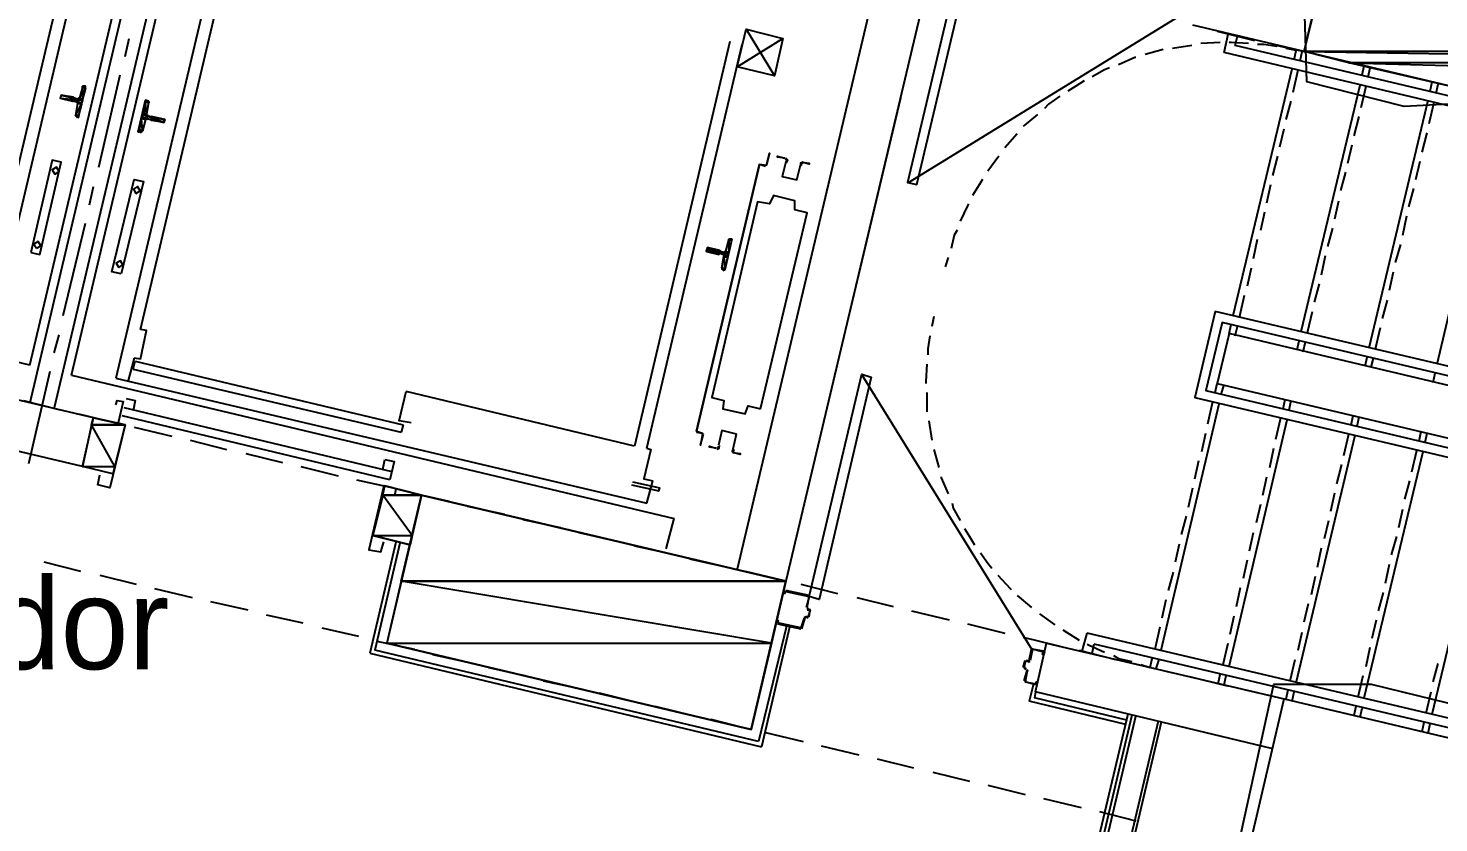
# Model space of a CAD drawing. Header units: feet. Extents: x -84 to 198, y -22 to 181.
# Drawn here: x 80.51 to 99.05, y 104.95 to 115.39 of the extents above; entities that cross this region are included whole.
import ezdxf
from ezdxf.enums import TextEntityAlignment as Align

# ---------------------------------------------------------------- set-up
doc = ezdxf.new("R2010")
doc.units = ezdxf.units.FT
for name, color, linetype in [('A-AREA-COMUN', 252, 'CONTINUOUS'), ('A-LINEA', 7, 'CONTINUOUS'), ('A-LINEA-FINA', 9, 'CONTINUOUS'), ('A-MURO-CONCRETO', 8, 'CONTINUOUS'), ('A-NOMBRE-ESPACIO', 2, 'CONTINUOUS')]:
    doc.layers.add(name, color=color, linetype=linetype)

msp = doc.modelspace()

# ---------------------------------------------------------------- linework, layer by layer
at = {"layer": 'A-AREA-COMUN'}
for points in [[(99.68, 114.4178), (98.592, 114.3644), (97.312, 114.6844), (97.28, 115.8578), (97.568, 116.9244), (97.12, 117.1378), (97.12, 118.0978), (97.92, 121.6889), (93.808, 122.6844), (94.288, 124.6578)], [(49.568, 105.3689), (66.912, 101.2978), (67.04, 100.6578), (67.968, 104.6044), (68.16, 104.7644), (69.44, 104.4089), (69.68, 104.5689), (69.84, 105.2444), (70.912, 105.2444), (76.16, 104.0533), (77.632, 101.6889), (78.32, 101.7778), (78.8, 102.0444), (79.28, 101.2444), (81.44, 102.4889), (82.56, 102.4889), (93.6, 99.8578), (94.848, 104.7644), (96.448, 104.8178), (96.88, 106.7733), (98.16, 106.7733), (104.192, 105.2978)]]:
    msp.add_lwpolyline(points, dxfattribs=at)
at = {"layer": 'A-LINEA'}
for p, q in [((82.4533, 118.5911), (80.5333, 110.4711)), ((82.7733, 118.5111), (80.8533, 110.4044)), ((81.68, 118.3778), (79.9867, 111.1911)), ((83.36, 117.9778), (81.6667, 110.7911)), ((79.9867, 111.9111), (81.32, 117.5511)), ((81.9867, 111.4311), (83.32, 117.0711)), ((80.5333, 110.9644), (81.8667, 116.5911)), ((81.08, 110.8311), (82.4133, 116.4711)), ((91.7467, 116.3911), (89.8267, 108.2844)), ((92.3867, 116.2311), (90.4667, 108.1244)), ((92.0775, 113.3648), (95.6926, 115.5856)), ((89.9467, 115.3778), (90.32, 114.7644)), ((97.28, 115.0844), (95.8133, 115.4311)), ((96.1333, 115.3511), (96.6267, 115.2311)), ((96.2267, 115.0711), (96.28, 115.3111)), ((96.4, 115.2844), (96.28, 115.3111)), ((96.3733, 115.1644), (96.4, 115.2844)), ((81.7867, 115.0178), (81.84, 115.2578)), ((89.7333, 115.2178), (88.48, 109.8978)), ((88.64, 109.8711), (89.8933, 115.1778)), ((95.4267, 115.1111), (95.1867, 115.0444)), ((95.8, 115.1644), (95.5467, 115.1244)), ((96.1733, 115.2044), (95.92, 115.1911)), ((99.4667, 114.4311), (96.3733, 115.1644)), ((96.8667, 115.1778), (97.28, 115.0844)), ((97.1733, 115.0978), (97.04, 115.1244)), ((97.1467, 114.9778), (97.1733, 115.0978)), ((99.5333, 114.2844), (96.2267, 115.0711)), ((97.2267, 114.9644), (97.2533, 115.0844)), ((81.44, 113.5644), (81.72, 114.7778)), ((96.3467, 111.6178), (97.12, 114.8578)), ((97.1333, 114.5511), (97.2, 114.8444)), ((98.04, 114.7778), (98.0667, 114.8978)), ((98.12, 114.7511), (98.1467, 114.8711)), ((81.2267, 114.6178), (81.1867, 114.4711)), ((81.2513, 114.6306), (81.2276, 114.617)), ((97.24, 111.4044), (98.0133, 114.6444)), ((98.0267, 114.3511), (98.0933, 114.6311)), ((98.9333, 114.5644), (98.96, 114.6844)), ((99.0133, 114.5378), (99.04, 114.6578)), ((81.1067, 114.4711), (81.1067, 114.4844)), ((81.16, 114.4044), (81.1333, 114.2444)), ((82.0933, 114.4178), (82.0667, 114.2578)), ((82.1064, 114.4079), (82.0913, 114.4306)), ((91.9733, 114.4711), (91.2933, 111.6178)), ((97.04, 114.1911), (97.1067, 114.4311)), ((98.1333, 111.1911), (98.9067, 114.4444)), ((98.92, 114.1378), (98.9867, 114.4178)), ((81.1469, 114.241), (81.1621, 114.2183)), ((82.0533, 114.1911), (82.0133, 114.0444)), ((97.9333, 113.9778), (98, 114.2311)), ((81.9887, 114.0183), (82.0124, 114.0318)), ((93.5067, 114.0044), (93.3467, 113.8178)), ((96.96, 113.8311), (97.0133, 114.0711)), ((98.8267, 113.7644), (98.8933, 114.0178)), ((97.8533, 113.6178), (97.9067, 113.8578)), ((99.0267, 110.9778), (99.7067, 113.8711)), ((93.2667, 113.7111), (93.12, 113.5111)), ((96.8667, 113.4578), (96.9333, 113.7111)), ((98.7467, 113.4044), (98.8, 113.6444)), ((89.2933, 110.0978), (90.12, 113.6044)), ((90.12, 113.6044), (90.2, 113.5778)), ((90.12, 113.5911), (90.12, 113.5911)), ((90.12, 113.5911), (90.12, 113.5911)), ((97.76, 113.2578), (97.8267, 113.4978)), ((81.32, 113.0711), (81.3733, 113.3111)), ((93.0533, 113.4044), (92.92, 113.1911)), ((96.7867, 113.0978), (96.84, 113.3378)), ((98.6533, 113.0444), (98.72, 113.2844)), ((97.68, 112.8844), (97.7333, 113.1244)), ((96.7067, 112.7378), (96.76, 112.9778)), ((98.5733, 112.6711), (98.6267, 112.9244)), ((80.5333, 110.9644), (72.6133, 112.8311)), ((80.9733, 111.6178), (81.2667, 112.8311)), ((97.5867, 112.5244), (97.6533, 112.7644)), ((89.68, 112.4578), (89.72, 112.6044)), ((89.7446, 112.6172), (89.7209, 112.6037)), ((96.6133, 112.3644), (96.6667, 112.6178)), ((98.48, 112.3111), (98.5467, 112.5511)), ((89.5867, 112.4178), (89.5867, 112.4178)), ((89.6, 112.4578), (89.6533, 112.4444)), ((89.64, 112.4178), (89.6, 112.4311)), ((89.6, 112.4178), (89.6, 112.4178)), ((89.6133, 112.4711), (89.6133, 112.4711)), ((89.6267, 112.2444), (89.6533, 112.3911)), ((92.6, 112.3778), (92.56, 112.2578)), ((97.5067, 112.1511), (97.56, 112.4044)), ((89.6403, 112.2277), (89.6554, 112.205)), ((96.5333, 112.0044), (96.5867, 112.2444)), ((98.4, 111.9511), (98.4533, 112.1911)), ((97.4133, 111.7911), (97.48, 112.0311)), ((96.4267, 111.5911), (96.4933, 111.8844)), ((98.3067, 111.5778), (98.3733, 111.8178)), ((92.4133, 111.6044), (92.3867, 111.4711)), ((97.32, 111.3911), (97.3867, 111.6711)), ((96.2933, 111.3778), (96.32, 111.4978)), ((96.3733, 111.3511), (96.4, 111.4711)), ((98.2133, 111.1778), (98.28, 111.4578)), ((80.8533, 111.1244), (80.92, 111.3644)), ((97.1867, 111.1644), (97.2133, 111.2844)), ((97.2667, 111.1378), (97.2933, 111.2711)), ((81.9067, 111.0578), (81.8267, 110.7644)), ((81.8933, 110.9111), (81.92, 111.0178)), ((81.9867, 111.0444), (81.9067, 111.0578)), ((81.92, 111.0178), (85.44, 110.1778)), ((98.08, 110.9511), (98.1067, 111.0711)), ((98.16, 110.9378), (98.1867, 111.0578)), ((80.52, 109.6711), (80.8, 110.8844)), ((81.08, 110.8311), (89, 108.9511)), ((81.8933, 110.9111), (85.4133, 110.0844)), ((93.7059, 107.2256), (91.4691, 110.8307)), ((98.9733, 110.7378), (99, 110.8578)), ((81.6667, 110.7911), (88.64, 109.1511)), ((96.1067, 110.6044), (96.1333, 110.7244)), ((96.1867, 110.5778), (96.2267, 110.7111)), ((81.3733, 110.2711), (80.0133, 110.5911)), ((80.4533, 110.4978), (80.9333, 110.3778)), ((88.48, 109.8978), (85.48, 110.6178)), ((92.32, 110.6044), (92.32, 110.3511)), ((96.0133, 110.1911), (96.08, 110.4844)), ((97, 110.3911), (97.0267, 110.5111)), ((97.08, 110.3778), (97.1067, 110.4978)), ((81.1733, 110.3244), (81.6667, 110.2044)), ((85.2667, 109.4578), (81.7467, 110.2978)), ((85.2933, 109.5644), (81.7733, 110.4044)), ((95.4, 107.2178), (96.16, 110.4578)), ((97.8933, 110.1778), (97.92, 110.2978)), ((97.9733, 110.1644), (98, 110.2844)), ((81.2267, 109.6311), (81.3733, 110.2711)), ((81.7867, 110.1778), (81.3733, 110.2711)), ((81.7867, 110.1778), (81.6267, 109.5378)), ((81.9067, 110.1511), (82.4, 110.0311)), ((85.44, 110.1778), (85.4133, 110.0844)), ((92.3467, 110.2311), (92.3867, 109.9778)), ((96.2933, 107.0044), (97.0533, 110.2444)), ((96.9067, 109.9911), (96.9733, 110.2711)), ((98.7867, 109.9644), (98.8133, 110.0978)), ((81.2267, 109.6311), (79.8667, 109.9511)), ((82.64, 109.9778), (83.12, 109.8578)), ((95.9333, 109.8311), (95.9867, 110.0711)), ((97.1733, 106.7911), (97.9467, 110.0444)), ((97.8, 109.7778), (97.8667, 110.0578)), ((98.8667, 109.9511), (98.8933, 110.0711)), ((83.3733, 109.8044), (83.8533, 109.6844)), ((85.1733, 109.5911), (85.2, 109.7244)), ((92.4133, 109.8578), (92.48, 109.6178)), ((96.8267, 109.6178), (96.88, 109.8711)), ((98.0667, 106.5911), (98.84, 109.8311)), ((98.6933, 109.5644), (98.76, 109.8444)), ((81.6267, 109.5378), (81.2267, 109.6311)), ((84.0933, 109.6311), (84.5867, 109.5111)), ((95.84, 109.4711), (95.8933, 109.7111)), ((97.7067, 109.4044), (97.7733, 109.6578)), ((98.96, 106.3778), (99.7333, 109.6178)), ((84.8267, 109.4578), (85.3067, 109.3511)), ((88.4533, 109.4311), (88.8133, 109.3511)), ((88.64, 109.1511), (88.72, 109.4444)), ((95.76, 109.0978), (95.8133, 109.3511)), ((96.7333, 109.2578), (96.7867, 109.4978)), ((98.6, 109.2044), (98.6667, 109.4444)), ((85.56, 109.2844), (86.04, 109.1778)), ((97.6267, 109.0444), (97.68, 109.2844)), ((86.28, 109.1111), (86.7733, 109.0044)), ((95.6667, 108.7378), (95.7333, 108.9778)), ((96.6533, 108.8978), (96.7067, 109.1378)), ((98.52, 108.8311), (98.5733, 109.0711)), ((87.0133, 108.9378), (87.5067, 108.8311)), ((88.8933, 108.5511), (89, 108.9511)), ((97.5467, 108.6844), (97.6, 108.9244)), ((85.3467, 108.6578), (85, 107.1778)), ((85.4, 108.6444), (85.0667, 107.2178)), ((87.7467, 108.7644), (88.2267, 108.6578)), ((95.5867, 108.3778), (95.64, 108.6178)), ((96.56, 108.5244), (96.6133, 108.7644)), ((98.4267, 108.4711), (98.4933, 108.7111)), ((88.48, 108.5911), (88.96, 108.4844)), ((97.4533, 108.3111), (97.5067, 108.5644)), ((80.72, 108.3778), (81.2, 108.2578)), ((89.2, 108.4178), (89.6933, 108.3111)), ((89.9333, 108.2578), (90.4267, 108.1378)), ((95.4933, 108.0044), (95.56, 108.2444)), ((96.48, 108.1644), (96.5333, 108.4044)), ((98.3467, 108.0978), (98.4, 108.3511)), ((81.4533, 108.2044), (81.9333, 108.0844)), ((90.6667, 108.0844), (91.1467, 107.9644)), ((97.3733, 107.9511), (97.4267, 108.1911)), ((82.1733, 108.0311), (82.6667, 107.9111)), ((90.7733, 107.9378), (90.4667, 108.0044)), ((90.4667, 107.9911), (90.4667, 107.9911)), ((91.4, 107.9111), (91.88, 107.7911)), ((93.5067, 107.9378), (93.6933, 107.7778)), ((95.4133, 107.6444), (95.4667, 107.8844)), ((96.3867, 107.7911), (96.44, 108.0444)), ((98.2533, 107.7378), (98.32, 107.9778)), ((82.9067, 107.8578), (83.4, 107.7511)), ((83.64, 107.6844), (84.12, 107.5778)), ((90.7472, 107.7757), (90.7621, 107.7516)), ((90.76, 107.7778), (90.76, 107.7778)), ((92.12, 107.7378), (92.6133, 107.6178)), ((93.8, 107.6978), (94, 107.5511)), ((97.28, 107.5911), (97.3333, 107.8311)), ((84.3733, 107.5111), (84.8533, 107.4044)), ((90.48, 107.5511), (90.1067, 106.0178)), ((90.52, 107.5378), (90.1467, 105.9511)), ((90.36, 107.5778), (90.36, 107.5778)), ((90.36, 107.5644), (90.6667, 107.4978)), ((90.6667, 107.5111), (90.6667, 107.5111)), ((90.7313, 107.6572), (90.7072, 107.6424)), ((90.7333, 107.6578), (90.76, 107.6444)), ((90.76, 107.6578), (90.76, 107.6578)), ((92.8533, 107.5644), (93.3467, 107.4444)), ((95.32, 107.2311), (95.3867, 107.5244)), ((96.3067, 107.4311), (96.36, 107.6711)), ((98.1733, 107.3778), (98.2267, 107.6178)), ((85.0933, 107.3378), (85.5867, 107.2311)), ((93.5867, 107.3911), (94.0667, 107.2711)), ((94.1067, 107.4844), (94.32, 107.3511)), ((94.36, 107.2044), (94.4267, 107.4444)), ((104.32, 105.1111), (94.4267, 107.4444)), ((96.2133, 107.0311), (96.28, 107.3111)), ((97.2, 107.2178), (97.2533, 107.4578)), ((85, 107.1778), (90.1467, 105.9511)), ((90.1067, 106.0178), (85.0667, 107.2178)), ((85.8267, 107.1644), (86.3067, 107.0578)), ((93.6667, 107.0844), (93.6933, 107.2311)), ((93.8533, 107.1911), (93.8533, 107.1911)), ((94.32, 107.2178), (94.8, 107.0978)), ((94.4933, 107.1778), (94.52, 107.2978)), ((104.16, 105.0178), (94.52, 107.2978)), ((98.0933, 107.0044), (98.1467, 107.2578)), ((86.56, 106.9911), (87.04, 106.8844)), ((93.5867, 106.9911), (93.6133, 107.0844)), ((93.6, 106.9911), (93.6, 106.9911)), ((93.6267, 106.9644), (93.6, 106.9778)), ((93.6, 106.8178), (93.64, 106.9511)), ((93.6133, 107.0711), (93.6133, 107.0711)), ((93.6267, 106.9511), (93.6267, 106.9511)), ((93.6528, 106.9398), (93.6379, 106.9639)), ((93.6554, 107.0583), (93.6795, 107.0732)), ((95.04, 107.0444), (95.5333, 106.9244)), ((95.1333, 107.0311), (95.2533, 106.9911)), ((95.2533, 106.9911), (95.28, 107.1111)), ((95.3333, 106.9778), (95.3733, 107.0978)), ((97.0933, 106.8178), (97.16, 107.0978)), ((98.9733, 106.8044), (99.04, 107.0444)), ((87.28, 106.8178), (87.7733, 106.7111)), ((93.72, 106.7778), (93.6667, 106.5511)), ((93.7467, 106.7778), (93.7467, 106.7778)), ((95.7733, 106.8711), (96.2667, 106.7511)), ((96.1467, 106.7778), (96.1733, 106.8978)), ((96.2267, 106.7644), (96.2533, 106.8844)), ((97.9867, 106.6044), (98.0533, 106.8844)), ((88.0133, 106.6578), (88.5067, 106.5378)), ((93.7467, 106.6711), (93.7333, 106.5911)), ((94.9467, 106.2978), (93.7333, 106.5911)), ((96.5067, 106.6978), (97.0133, 106.5778)), ((97.04, 106.5778), (97.0667, 106.6978)), ((97.12, 106.5511), (97.1467, 106.6711)), ((98.88, 106.3911), (98.9467, 106.6711)), ((88.7467, 106.4844), (89.2267, 106.3644)), ((94.9333, 106.2444), (93.6667, 106.5511)), ((97.9333, 106.3644), (97.96, 106.4844)), ((98.0133, 106.3378), (98.04, 106.4578)), ((89.48, 106.3111), (89.96, 106.1911)), ((94.96, 106.3778), (93.4933, 100.1778)), ((95.0133, 106.3644), (93.5333, 100.1111)), ((95.0667, 106.3644), (93.5733, 100.0578)), ((95.36, 106.2844), (93.8, 99.6844)), ((95.4, 106.2711), (93.8267, 99.6311)), ((98.8267, 106.1511), (98.8533, 106.2711)), ((98.9067, 106.1244), (98.9333, 106.2578)), ((90.2, 106.1378), (90.6933, 106.0178)), ((90.9333, 105.9644), (91.4267, 105.8444)), ((91.6667, 105.7911), (92.1467, 105.6711)), ((92.4, 105.6178), (92.88, 105.4978)), ((93.12, 105.4444), (93.6133, 105.3244)), ((93.8533, 105.2711), (94.3467, 105.1511)), ((94.5867, 105.0978), (95.0667, 104.9778))]:
    msp.add_line(p, q, dxfattribs=at)
for points in [[(97.7333, 117.0311), (106.56, 114.9378), (106.7867, 115.9111), (112.6267, 114.5378), (111.9333, 111.6178), (109.56, 101.5511), (96.56, 104.6311), (97.0133, 106.5778), (107.0933, 104.1911), (109.0133, 112.2978), (97.28, 115.0844), (97.7333, 117.0311)], [(92.76, 116.2844), (92.0667, 113.3644), (92.1867, 113.3378), (92.88, 116.2578), (92.76, 116.2844)], [(89.8267, 114.8844), (90.4267, 115.2578), (90.32, 114.7644), (89.8267, 114.8844), (89.9467, 115.3778), (90.4267, 115.2578)], [(96.5467, 115.1911), (96.32, 115.2044), (96.2933, 115.2044)], [(96.92, 115.1511), (96.7467, 115.1778), (96.6667, 115.1778)], [(95.0667, 115.0044), (95.0533, 115.0044), (94.84, 114.9111)], [(94.72, 114.8711), (94.6533, 114.8444), (94.4933, 114.7511)], [(81.16, 114.2311), (81.1733, 114.2178), (81.2667, 114.6311), (81.2533, 114.6311)], [(94.3867, 114.6978), (94.28, 114.6311), (94.1733, 114.5644)], [(81.1067, 114.4844), (80.9467, 114.5111), (80.9333, 114.4711), (81.0933, 114.4311)], [(81.1467, 114.4311), (81.1067, 114.4311), (81.1067, 114.4311)], [(81.16, 114.4578), (81.12, 114.4711), (81.12, 114.4711)], [(81.1728, 114.3932), (81.1704, 114.4083), (81.1579, 114.4172)], [(81.1621, 114.445), (81.1772, 114.4474), (81.1861, 114.4598)], [(81.9867, 114.0311), (81.96, 114.0311), (82.0533, 114.4444), (82.08, 114.4311)], [(94.0667, 114.4978), (93.92, 114.3911), (93.8667, 114.3378)], [(82.0913, 114.2039), (82.0762, 114.2015), (82.0672, 114.189)], [(82.08, 114.2311), (82.1333, 114.2311), (82.1333, 114.2311), (82.1333, 114.2311)], [(82.08, 114.2044), (82.12, 114.1911), (82.12, 114.1911)], [(82.0805, 114.2557), (82.083, 114.2406), (82.0954, 114.2316)], [(82.1333, 114.2311), (82.3067, 114.1911), (82.2933, 114.1511), (82.1333, 114.1778), (82.1333, 114.1911)], [(93.7733, 114.2578), (93.6, 114.1111), (93.5867, 114.0978)], [(80.5467, 112.4444), (80.6667, 112.4178), (80.9467, 113.6311), (80.8267, 113.6578), (80.5467, 112.4444)], [(90.12, 113.6044), (90.2133, 113.5911), (90.2533, 113.7511), (90.2133, 113.5911), (90.2133, 113.5911)], [(90.4533, 113.6844), (90.36, 113.6978), (90.36, 113.7111), (90.4533, 113.6844)], [(90.4664, 113.6369), (90.4209, 113.4442), (90.6135, 113.3986), (90.6592, 113.5913)], [(90.4664, 113.6369), (90.4209, 113.4442), (90.6135, 113.3986), (90.6592, 113.5913)], [(90.4706, 113.6342), (90.4797, 113.6543), (90.4648, 113.6705)], [(90.4777, 113.6228), (90.4929, 113.6564), (90.468, 113.6835)], [(90.694, 113.6303), (90.6596, 113.6172), (90.6582, 113.5804)], [(90.6911, 113.6173), (90.6704, 113.6095), (90.6696, 113.5874)], [(90.68, 113.6311), (90.7733, 113.6178), (90.7733, 113.6044), (90.68, 113.6311)], [(80.8626, 113.4724), (80.9187, 113.507), (80.8841, 113.5632), (80.8279, 113.5285), (80.8626, 113.4724)], [(90.12, 113.6044), (89.2933, 110.0978), (89.2933, 110.0978)], [(81.7333, 112.1644), (81.6133, 112.1911), (81.9067, 113.4044), (82.0267, 113.3778), (81.7333, 112.1644)], [(81.9293, 113.219), (81.9854, 113.2537), (81.9507, 113.3099), (81.8946, 113.2752), (81.9293, 113.219)], [(90.1333, 110.3911), (90.7467, 112.9644), (90.5867, 113.0044), (90.5867, 113.1244), (90.3067, 113.1911), (90.2533, 113.0844), (90.0933, 113.1111), (89.4933, 110.5378), (89.6533, 110.4978), (89.64, 110.3911), (89.9333, 110.3244), (89.9733, 110.4311), (90.1333, 110.3911)], [(92.8667, 113.0844), (92.8533, 113.0578), (92.76, 112.8578)], [(92.72, 112.7378), (92.68, 112.6711), (92.64, 112.4978)], [(80.6226, 112.499), (80.6787, 112.5337), (80.6441, 112.5899), (80.5879, 112.5552), (80.6226, 112.499)], [(89.5867, 112.4178), (89.4267, 112.4578), (89.44, 112.5111), (89.6, 112.4711)], [(89.7467, 112.6178), (89.76, 112.6178), (89.6667, 112.2178), (89.6533, 112.2178)], [(81.7026, 112.2457), (81.7587, 112.2804), (81.7241, 112.3365), (81.6679, 112.3019), (81.7026, 112.2457)], [(89.6661, 112.3798), (89.6637, 112.395), (89.6513, 112.4039)], [(89.6554, 112.445), (89.6705, 112.4474), (89.6795, 112.4598)], [(101.2133, 110.4711), (96.1067, 111.6711), (95.84, 110.5378), (104.44, 108.5111), (104.7067, 109.6444), (102.04, 110.2711)], [(81.9867, 111.0444), (82.0667, 111.4178), (81.9867, 111.4311)], [(101.28, 110.3244), (96.2, 111.5244), (95.9867, 110.6311), (104.3467, 108.6578), (104.5467, 109.5511), (102.1067, 110.1244)], [(92.36, 111.3511), (92.3333, 111.1778), (92.3333, 111.0978)], [(104.2533, 108.8044), (104.4, 109.4578), (96.2933, 111.3778), (96.1333, 110.7244), (104.2533, 108.8044)], [(90.7733, 107.9244), (91.4667, 110.8444), (91.5867, 110.8044), (90.9067, 107.8844), (90.7733, 107.9244)], [(92.32, 110.9778), (92.3067, 110.7511), (92.3067, 110.7244)], [(81.6667, 110.4444), (81.68, 110.4978), (81.76, 110.4844), (81.6933, 110.2044), (81.7867, 110.1778), (81.5867, 109.3511), (81.4267, 109.3911), (81.4533, 109.5244)], [(81.8, 110.5244), (81.92, 110.4978), (81.8933, 110.3644)], [(85.5467, 110.2044), (85.3867, 110.2311), (85.48, 110.6178)], [(89.2933, 110.0978), (89.3733, 110.0711), (89.3733, 110.0711)], [(89.7736, 109.8654), (89.8191, 110.058), (89.6265, 110.1036), (89.5808, 109.911)], [(89.7736, 109.8654), (89.8191, 110.058), (89.6265, 110.1036), (89.5808, 109.911)], [(89.2933, 110.0844), (89.3733, 110.0711), (89.3467, 109.9111), (89.3867, 110.0578)], [(89.5593, 109.8586), (89.5937, 109.8717), (89.5951, 109.9085)], [(85.2, 109.7244), (85.32, 109.6978), (85.2667, 109.4578)], [(88.64, 109.8711), (88.6933, 109.8578), (88.6, 109.4711), (88.72, 109.4444)], [(89.5467, 109.8711), (89.4667, 109.8844), (89.4667, 109.8978), (89.5467, 109.8711)], [(89.5623, 109.8716), (89.5829, 109.8794), (89.5838, 109.9015)], [(89.7757, 109.8661), (89.7604, 109.8325), (89.7853, 109.8054)], [(89.7733, 109.8178), (89.8667, 109.8044), (89.8667, 109.7911), (89.7733, 109.8178)], [(89.7827, 109.8547), (89.7736, 109.8346), (89.7885, 109.8184)], [(85.3333, 109.2711), (85.3467, 109.3378), (85.1867, 109.3778), (84.9867, 108.5378), (85.1467, 108.5111), (85.1867, 108.6444)], [(85.04, 108.7244), (85.5333, 108.6044), (85.68, 109.2578), (85.2, 109.3778)], [(88.44, 109.3911), (88.8, 109.3111), (88.8133, 109.3511)], [(92.5067, 109.4978), (92.5067, 109.4844), (92.6, 109.2711)], [(90.0133, 106.1778), (90.4667, 108.1244), (85.68, 109.2578), (85.2267, 107.3111), (90.0133, 106.1778)], [(92.6533, 109.1511), (92.6667, 109.0844), (92.76, 108.9244)], [(92.8133, 108.8178), (92.88, 108.7111), (92.9467, 108.6044)], [(93.0267, 108.4978), (93.12, 108.3644), (93.1733, 108.2978)], [(93.2533, 108.2044), (93.4133, 108.0311), (93.4267, 108.0178)], [(90.4533, 107.9911), (90.4533, 107.9644), (90.4667, 107.9911), (90.7733, 107.9244), (90.7333, 107.7778)], [(90.7467, 107.7778), (90.7733, 107.9244), (90.7733, 107.9244)], [(90.7467, 107.7511), (90.7867, 107.7511), (90.76, 107.6578), (90.7333, 107.6578)], [(90.7733, 107.6578), (90.7867, 107.7511), (90.7867, 107.7511), (90.7467, 107.7644)], [(90.7067, 107.6444), (90.6667, 107.5111), (90.36, 107.5778), (90.3733, 107.6044), (90.36, 107.6044), (90.36, 107.5778)], [(90.68, 107.4978), (90.72, 107.6444), (90.72, 107.6444)], [(96.8667, 105.9244), (93.7467, 106.6711), (93.8933, 107.3111), (97.0133, 106.5778)], [(93.8667, 107.1911), (93.8533, 107.1644), (93.84, 107.1644), (93.8533, 107.1911), (93.7067, 107.2311), (93.68, 107.0844)], [(93.8533, 107.2044), (93.7067, 107.2311), (93.7067, 107.2311)], [(94.4267, 107.2978), (94.4533, 107.2844), (94.6533, 107.1911)], [(94.7733, 107.1511), (94.84, 107.1111), (95.0133, 107.0711)], [(93.6533, 107.0711), (93.6133, 107.0711), (93.6, 106.9911), (93.6267, 106.9778)], [(93.64, 106.9511), (93.6133, 106.8044), (93.7467, 106.7778), (93.76, 106.8044), (93.7733, 106.8044), (93.76, 106.7778)], [(93.6267, 107.0844), (93.6533, 107.0844), (93.6533, 107.0844)], [(93.7467, 106.7644), (93.6133, 106.8044), (93.6133, 106.8044)]]:
    msp.add_lwpolyline(points, dxfattribs=at)
at = {"layer": 'A-LINEA-FINA'}
for p, q in [((81.2667, 114.6178), (81.2267, 114.6311)), ((81.2667, 114.6178), (81.2267, 114.6178)), ((81.2667, 114.6178), (81.24, 114.6311)), ((81.2667, 114.6311), (81.24, 114.6311)), ((81.2667, 114.6311), (81.2533, 114.6311)), ((81.0933, 114.4311), (80.9333, 114.4711)), ((81.1067, 114.4311), (80.9333, 114.4711)), ((81.1067, 114.4711), (80.9467, 114.5111)), ((81.1067, 114.4711), (80.9467, 114.5111)), ((81.2133, 114.4044), (81.1467, 114.4178)), ((81.2267, 114.4444), (81.16, 114.4578)), ((81.2133, 114.4044), (81.16, 114.4178)), ((81.2133, 114.3911), (81.16, 114.4044)), ((82.0533, 114.4444), (82.0933, 114.4311)), ((82.0533, 114.4444), (82.08, 114.4311)), ((82.0533, 114.4311), (82.0933, 114.4178)), ((81.1733, 114.2178), (81.1467, 114.2311)), ((81.1733, 114.2311), (81.1467, 114.2311)), ((81.1733, 114.2178), (81.16, 114.2311)), ((82, 114.2178), (82.0533, 114.2044)), ((82, 114.2044), (82.0533, 114.1911)), ((82.0133, 114.2711), (82.0667, 114.2578)), ((82.0133, 114.2578), (82.08, 114.2311)), ((82.0133, 114.2578), (82.08, 114.2444)), ((82.0133, 114.2178), (82.0667, 114.2044)), ((82.1333, 114.2311), (82.2933, 114.1911)), ((82.1333, 114.2311), (82.2933, 114.1911)), ((82.1333, 114.2311), (82.3067, 114.1911)), ((82.1333, 114.1911), (82.2933, 114.1511)), ((81.96, 114.0444), (82, 114.0311)), ((81.96, 114.0311), (81.9867, 114.0311)), ((89.6, 112.4711), (89.44, 112.5111)), ((89.6, 112.4578), (89.44, 112.4978)), ((89.76, 112.6044), (89.72, 112.6178)), ((89.76, 112.6044), (89.72, 112.6178)), ((89.76, 112.6178), (89.7333, 112.6178)), ((89.76, 112.6178), (89.7333, 112.6178)), ((89.76, 112.6178), (89.7467, 112.6178)), ((89.5867, 112.4311), (89.4267, 112.4711)), ((89.5867, 112.4178), (89.4267, 112.4578)), ((89.7067, 112.4044), (89.64, 112.4178)), ((89.7067, 112.3911), (89.6533, 112.4178)), ((89.7067, 112.3778), (89.6533, 112.3911)), ((89.72, 112.4444), (89.6667, 112.4578)), ((89.72, 112.4311), (89.6667, 112.4444)), ((89.6667, 112.2178), (89.6267, 112.2311)), ((89.6667, 112.2178), (89.64, 112.2311)), ((89.6667, 112.2178), (89.64, 112.2178)), ((89.6667, 112.2178), (89.64, 112.2178))]:
    msp.add_line(p, q, dxfattribs=at)
for points in [[(81.1867, 114.4711), (81.2667, 114.6044), (81.2267, 114.6178), (81.1867, 114.4711), (81.1867, 114.4711)], [(81.2267, 114.4578), (81.1867, 114.4711), (81.2667, 114.6044), (81.2267, 114.4578)], [(81.2267, 114.6311), (81.2667, 114.6178), (81.2267, 114.6178), (81.2267, 114.6311)], [(81.2267, 114.6311), (81.2667, 114.6178), (81.24, 114.6311), (81.2267, 114.6311)], [(81.2267, 114.6178), (81.2667, 114.6178), (81.2667, 114.6178), (81.2267, 114.6178)], [(81.2667, 114.6178), (81.2667, 114.6178), (81.2267, 114.6178), (81.2667, 114.6178)], [(81.2667, 114.6178), (81.2267, 114.6178), (81.2667, 114.6044), (81.2667, 114.6178), (81.2667, 114.6178)], [(81.2267, 114.6178), (81.2667, 114.6178), (81.2667, 114.6178), (81.2267, 114.6178), (81.2267, 114.6178)], [(81.24, 114.6311), (81.2667, 114.6178), (81.2667, 114.6178), (81.24, 114.6311), (81.24, 114.6311)], [(81.2667, 114.6311), (81.2667, 114.6311), (81.24, 114.6311), (81.2667, 114.6311)], [(81.2667, 114.6311), (81.24, 114.6311), (81.2667, 114.6178), (81.2667, 114.6311), (81.2667, 114.6311)], [(81.24, 114.6311), (81.2667, 114.6311), (81.2533, 114.6311), (81.24, 114.6311)], [(81.2533, 114.6311), (81.2667, 114.6311), (81.2667, 114.6311), (81.2533, 114.6311), (81.2533, 114.6311)], [(80.9333, 114.4711), (81.2267, 114.4444), (80.9467, 114.5111), (80.9333, 114.4711), (80.9333, 114.4711)], [(80.9333, 114.4711), (81.0933, 114.4311), (81.0933, 114.4311), (80.9333, 114.4711)], [(81.0933, 114.4311), (81.0933, 114.4311), (80.9333, 114.4711), (81.0933, 114.4311), (81.0933, 114.4311)], [(80.9333, 114.4711), (81.0933, 114.4311), (81.0933, 114.4311), (80.9333, 114.4711)], [(81.0933, 114.4311), (81.0933, 114.4311), (80.9333, 114.4711), (81.0933, 114.4311)], [(80.9333, 114.4711), (81.0933, 114.4311), (81.0933, 114.4311), (80.9333, 114.4711), (80.9333, 114.4711)], [(80.9333, 114.4711), (81.0933, 114.4311), (81.0933, 114.4311), (80.9333, 114.4711)], [(81.0933, 114.4311), (81.0933, 114.4311), (80.9333, 114.4711), (81.0933, 114.4311), (81.0933, 114.4311)], [(80.9333, 114.4711), (81.1067, 114.4311), (81.1067, 114.4311), (80.9333, 114.4711)], [(81.1067, 114.4311), (81.1067, 114.4311), (80.9333, 114.4711), (81.1067, 114.4311)], [(81.1067, 114.4311), (80.9333, 114.4711), (81.0933, 114.4311), (81.1067, 114.4311), (81.1067, 114.4311)], [(80.9333, 114.4711), (81.1067, 114.4311), (81.1067, 114.4311), (80.9333, 114.4711)], [(81.1067, 114.4311), (81.1067, 114.4311), (80.9333, 114.4711), (81.1067, 114.4311), (81.1067, 114.4311)], [(80.9333, 114.4711), (81.1067, 114.4311), (81.1067, 114.4311), (80.9333, 114.4711)], [(81.1067, 114.4311), (81.1067, 114.4311), (80.9333, 114.4711), (81.1067, 114.4311), (81.1067, 114.4311)], [(80.9333, 114.4711), (81.1067, 114.4311), (81.1067, 114.4311), (80.9333, 114.4711)], [(81.1067, 114.4311), (81.1067, 114.4311), (80.9333, 114.4711), (81.1067, 114.4311), (81.1067, 114.4311)], [(81.2133, 114.4044), (80.9333, 114.4711), (81.2267, 114.4444), (81.2133, 114.4044)], [(81.1067, 114.4711), (81.1067, 114.4711), (80.9467, 114.5111), (81.1067, 114.4711)], [(81.1067, 114.4711), (80.9467, 114.5111), (81.12, 114.4711), (81.1067, 114.4711), (81.1067, 114.4711)], [(80.9467, 114.5111), (81.1067, 114.4711), (81.1067, 114.4711), (80.9467, 114.5111)], [(81.1067, 114.4711), (81.1067, 114.4711), (80.9467, 114.5111), (81.1067, 114.4711), (81.1067, 114.4711)], [(80.9467, 114.5111), (81.1067, 114.4711), (81.1067, 114.4711), (80.9467, 114.5111)], [(81.1067, 114.4711), (81.1067, 114.4711), (80.9467, 114.5111), (81.1067, 114.4711)], [(80.9467, 114.5111), (81.1067, 114.4711), (81.1067, 114.4711), (80.9467, 114.5111), (80.9467, 114.5111)], [(80.9467, 114.5111), (81.1067, 114.4711), (81.1067, 114.4711), (80.9467, 114.5111)], [(81.1067, 114.4711), (81.1067, 114.4711), (80.9467, 114.5111), (81.1067, 114.4711), (81.1067, 114.4711)], [(80.9467, 114.5111), (81.1067, 114.4711), (81.1067, 114.4711), (80.9467, 114.5111)], [(81.1067, 114.4711), (81.1067, 114.4711), (80.9467, 114.5111), (81.1067, 114.4711)], [(80.9467, 114.5111), (81.1067, 114.4711), (81.1067, 114.4711), (80.9467, 114.5111), (80.9467, 114.5111)], [(80.9467, 114.5111), (81.1067, 114.4711), (81.1067, 114.4711), (80.9467, 114.5111)], [(81.1067, 114.4711), (81.1067, 114.4711), (80.9467, 114.5111), (81.1067, 114.4711), (81.1067, 114.4711)], [(81.1067, 114.4844), (81.1067, 114.4844), (80.9467, 114.5111), (81.1067, 114.4844)], [(81.1067, 114.4844), (80.9467, 114.5111), (81.1067, 114.4711), (81.1067, 114.4844), (81.1067, 114.4844)], [(81.1333, 114.2444), (81.2133, 114.3911), (81.16, 114.4044), (81.1333, 114.2444)], [(81.1733, 114.2444), (81.1333, 114.2444), (81.2133, 114.3911), (81.1733, 114.2444)], [(81.1467, 114.4178), (81.2133, 114.4044), (81.1467, 114.4311), (81.1467, 114.4178), (81.1467, 114.4178)], [(81.16, 114.4178), (81.2133, 114.4044), (81.1467, 114.4178), (81.16, 114.4178), (81.16, 114.4178)], [(81.16, 114.4578), (81.2267, 114.4444), (81.2267, 114.4444), (81.16, 114.4578)], [(81.2267, 114.4444), (81.2267, 114.4444), (81.16, 114.4578), (81.2267, 114.4444), (81.2267, 114.4444)], [(81.16, 114.4578), (81.2267, 114.4444), (81.2267, 114.4444), (81.16, 114.4578)], [(81.2267, 114.4444), (81.2267, 114.4444), (81.16, 114.4578), (81.2267, 114.4444), (81.2267, 114.4444)], [(81.16, 114.4578), (81.2267, 114.4444), (81.1733, 114.4578), (81.16, 114.4578), (81.16, 114.4578)], [(81.16, 114.4044), (81.2133, 114.4044), (81.16, 114.4178), (81.16, 114.4044), (81.16, 114.4044)], [(81.16, 114.4178), (81.2133, 114.4044), (81.2133, 114.4044), (81.16, 114.4178)], [(81.2133, 114.4044), (81.2133, 114.4044), (81.16, 114.4178), (81.2133, 114.4044), (81.2133, 114.4044)], [(81.16, 114.4178), (81.2133, 114.4044), (81.2133, 114.4044), (81.16, 114.4178)], [(81.2133, 114.4044), (81.2133, 114.4044), (81.16, 114.4178), (81.2133, 114.4044), (81.2133, 114.4044)], [(81.16, 114.4178), (81.2133, 114.4044), (81.2133, 114.4044), (81.16, 114.4178)], [(81.2133, 114.4044), (81.2133, 114.4044), (81.16, 114.4178), (81.2133, 114.4044), (81.2133, 114.4044)], [(81.16, 114.4178), (81.2133, 114.4044), (81.2133, 114.4044), (81.16, 114.4178)], [(81.2133, 114.4044), (81.2133, 114.4044), (81.16, 114.4178), (81.2133, 114.4044), (81.2133, 114.4044)], [(81.16, 114.4044), (81.2133, 114.3911), (81.2133, 114.3911), (81.16, 114.4044)], [(81.2133, 114.3911), (81.2133, 114.3911), (81.16, 114.4044), (81.2133, 114.3911)], [(81.2133, 114.3911), (81.16, 114.4044), (81.2133, 114.3911), (81.2133, 114.3911), (81.2133, 114.3911)], [(81.2133, 114.3911), (81.16, 114.4044), (81.2133, 114.4044), (81.2133, 114.3911)], [(81.1733, 114.4578), (81.2267, 114.4578), (81.1733, 114.4711), (81.1733, 114.4578)], [(81.2267, 114.4578), (81.1733, 114.4711), (81.1867, 114.4711), (81.2267, 114.4578), (81.2267, 114.4578)], [(81.1733, 114.4711), (81.2267, 114.4578), (81.2267, 114.4578), (81.1733, 114.4711)], [(81.1733, 114.4578), (81.2267, 114.4444), (81.2267, 114.4444), (81.1733, 114.4578)], [(81.2267, 114.4444), (81.2267, 114.4444), (81.1733, 114.4578), (81.2267, 114.4444), (81.2267, 114.4444)], [(81.1733, 114.4578), (81.2267, 114.4444), (81.2267, 114.4444), (81.1733, 114.4578)], [(81.2267, 114.4444), (81.2267, 114.4444), (81.1733, 114.4578), (81.2267, 114.4444), (81.2267, 114.4444)], [(81.1733, 114.4578), (81.2267, 114.4444), (81.2267, 114.4444), (81.1733, 114.4578)], [(81.2267, 114.4444), (81.2267, 114.4444), (81.1733, 114.4578), (81.2267, 114.4444), (81.2267, 114.4444)], [(81.2267, 114.4444), (81.1733, 114.4578), (81.2267, 114.4578), (81.2267, 114.4444)], [(81.2267, 114.4578), (81.2267, 114.4578), (81.1867, 114.4711), (81.2267, 114.4578)], [(81.2267, 114.4578), (81.1867, 114.4711), (81.2267, 114.4578), (81.2267, 114.4578), (81.2267, 114.4578)], [(82.0267, 114.2711), (82.0667, 114.2578), (82.0533, 114.4178), (82.0267, 114.2711)], [(82.0533, 114.4444), (82.0533, 114.4444), (82.0933, 114.4311), (82.0533, 114.4444)], [(82.0533, 114.4444), (82.0933, 114.4311), (82.0533, 114.4311), (82.0533, 114.4444), (82.0533, 114.4444)], [(82.0933, 114.4311), (82.0533, 114.4444), (82.08, 114.4311), (82.0933, 114.4311)], [(82.08, 114.4311), (82.0533, 114.4444), (82.0533, 114.4444), (82.08, 114.4311), (82.08, 114.4311)], [(82.0933, 114.4311), (82.0933, 114.4178), (82.0533, 114.4311), (82.0933, 114.4311)], [(82.0933, 114.4178), (82.0533, 114.4311), (82.0533, 114.4311), (82.0933, 114.4178)], [(82.0533, 114.4311), (82.0533, 114.4311), (82.0933, 114.4178), (82.0533, 114.4311)], [(82.0933, 114.4178), (82.0533, 114.4311), (82.0533, 114.4311), (82.0933, 114.4178)], [(82.0533, 114.4311), (82.0533, 114.4311), (82.0933, 114.4178), (82.0533, 114.4311)], [(82.0533, 114.4311), (82.0933, 114.4178), (82.0533, 114.4178), (82.0533, 114.4311), (82.0533, 114.4311)], [(82.0933, 114.4178), (82.0533, 114.4311), (82.0533, 114.4311), (82.0933, 114.4178)], [(82.0533, 114.4311), (82.0533, 114.4311), (82.0933, 114.4311), (82.0533, 114.4311)], [(82.0533, 114.4311), (82.0933, 114.4311), (82.0533, 114.4311), (82.0533, 114.4311), (82.0533, 114.4311)], [(82.0667, 114.2578), (82.0533, 114.4178), (82.0933, 114.4178), (82.0667, 114.2578), (82.0667, 114.2578)], [(81.1733, 114.2311), (81.1467, 114.2444), (81.1333, 114.2444), (81.1733, 114.2311), (81.1733, 114.2311)], [(81.1733, 114.2311), (81.1733, 114.2311), (81.1333, 114.2444), (81.1733, 114.2311)], [(81.1733, 114.2311), (81.1333, 114.2444), (81.1733, 114.2311), (81.1733, 114.2311), (81.1733, 114.2311)], [(81.1733, 114.2444), (81.1733, 114.2444), (81.1333, 114.2444), (81.1733, 114.2444)], [(81.1733, 114.2444), (81.1333, 114.2444), (81.1733, 114.2311), (81.1733, 114.2444), (81.1733, 114.2444)], [(81.1467, 114.2311), (81.1733, 114.2311), (81.1467, 114.2444), (81.1467, 114.2311)], [(81.1467, 114.2444), (81.1733, 114.2311), (81.1733, 114.2311), (81.1467, 114.2444)], [(81.16, 114.2311), (81.1733, 114.2178), (81.1467, 114.2311), (81.16, 114.2311)], [(81.1467, 114.2311), (81.1733, 114.2178), (81.1733, 114.2178), (81.1467, 114.2311)], [(81.1733, 114.2178), (81.1733, 114.2178), (81.1467, 114.2311), (81.1733, 114.2178)], [(81.1733, 114.2178), (81.1467, 114.2311), (81.1733, 114.2178), (81.1733, 114.2178), (81.1733, 114.2178)], [(81.1733, 114.2311), (81.1733, 114.2311), (81.1467, 114.2311), (81.1733, 114.2311)], [(81.1733, 114.2311), (81.1467, 114.2311), (81.1733, 114.2178), (81.1733, 114.2311), (81.1733, 114.2311)], [(81.9733, 114.0578), (82.0133, 114.0444), (82, 114.2044), (81.9733, 114.0578)], [(82, 114.2044), (82.0533, 114.1911), (82, 114.2178), (82, 114.2044)], [(82.0533, 114.1911), (82, 114.2178), (82.0533, 114.2044), (82.0533, 114.1911), (82.0533, 114.1911)], [(82.0533, 114.2044), (82, 114.2178), (82.0667, 114.2044), (82.0533, 114.2044), (82.0533, 114.2044)], [(82.0133, 114.2178), (82.0667, 114.2044), (82, 114.2178), (82.0133, 114.2178), (82.0133, 114.2178)], [(82.0133, 114.0444), (82, 114.2044), (82.0533, 114.1911), (82.0133, 114.0444)], [(82.0533, 114.1911), (82, 114.2044), (82, 114.2044), (82.0533, 114.1911)], [(82, 114.2044), (82, 114.2044), (82.0533, 114.1911), (82, 114.2044)], [(82, 114.2044), (82.0533, 114.1911), (82, 114.2044), (82, 114.2044), (82, 114.2044)], [(82.0133, 114.2578), (82.0667, 114.2444), (82.0133, 114.2711), (82.0133, 114.2578)], [(82.0667, 114.2444), (82.0133, 114.2711), (82.0667, 114.2578), (82.0667, 114.2444)], [(82.0667, 114.2578), (82.0133, 114.2711), (82.0133, 114.2711), (82.0667, 114.2578), (82.0667, 114.2578)], [(82.0267, 114.2711), (82.0667, 114.2578), (82.0133, 114.2711), (82.0267, 114.2711), (82.0267, 114.2711)], [(82.0133, 114.2178), (82.2933, 114.1511), (82.0133, 114.2578), (82.0133, 114.2178)], [(82.2933, 114.1511), (82.0133, 114.2578), (82.2933, 114.1911), (82.2933, 114.1511), (82.2933, 114.1511)], [(82.08, 114.2311), (82.0133, 114.2578), (82.0133, 114.2578), (82.08, 114.2311)], [(82.0133, 114.2578), (82.0133, 114.2578), (82.08, 114.2311), (82.0133, 114.2578), (82.0133, 114.2578)], [(82.08, 114.2311), (82.0133, 114.2578), (82.08, 114.2444), (82.08, 114.2311), (82.08, 114.2311)], [(82.08, 114.2444), (82.0133, 114.2578), (82.0133, 114.2578), (82.08, 114.2444)], [(82.0133, 114.2578), (82.0133, 114.2578), (82.08, 114.2444), (82.0133, 114.2578), (82.0133, 114.2578)], [(82.08, 114.2444), (82.0133, 114.2578), (82.0133, 114.2578), (82.08, 114.2444)], [(82.0133, 114.2578), (82.0133, 114.2578), (82.08, 114.2444), (82.0133, 114.2578), (82.0133, 114.2578)], [(82.08, 114.2444), (82.0133, 114.2578), (82.0667, 114.2444), (82.08, 114.2444), (82.08, 114.2444)], [(82.0667, 114.2444), (82.0133, 114.2578), (82.0133, 114.2578), (82.0667, 114.2444)], [(82.0133, 114.2578), (82.0133, 114.2578), (82.0667, 114.2444), (82.0133, 114.2578), (82.0133, 114.2578)], [(82.0133, 114.2178), (82.0133, 114.2178), (82.0667, 114.2044), (82.0133, 114.2178)], [(82.0667, 114.2044), (82.0133, 114.2178), (82.0133, 114.2178), (82.0667, 114.2044)], [(82.0133, 114.2178), (82.0133, 114.2178), (82.0667, 114.2044), (82.0133, 114.2178), (82.0133, 114.2178)], [(82.0667, 114.2044), (82.0133, 114.2178), (82.0133, 114.2178), (82.0667, 114.2044)], [(82.0133, 114.2178), (82.0133, 114.2178), (82.0667, 114.2044), (82.0133, 114.2178), (82.0133, 114.2178)], [(82.0667, 114.2044), (82.0133, 114.2178), (82.08, 114.2044), (82.0667, 114.2044), (82.0667, 114.2044)], [(82.08, 114.2044), (82.0133, 114.2178), (82.0133, 114.2178), (82.08, 114.2044)], [(82.0133, 114.2178), (82.0133, 114.2178), (82.08, 114.2044), (82.0133, 114.2178), (82.0133, 114.2178)], [(82.0267, 114.2711), (82.0267, 114.2711), (82.0667, 114.2578), (82.0267, 114.2711)], [(82.12, 114.1911), (82.12, 114.1911), (82.2933, 114.1511), (82.12, 114.1911)], [(82.12, 114.1911), (82.2933, 114.1511), (82.1333, 114.1911), (82.12, 114.1911), (82.12, 114.1911)], [(82.2933, 114.1511), (82.12, 114.1911), (82.12, 114.1911), (82.2933, 114.1511)], [(82.12, 114.1911), (82.12, 114.1911), (82.2933, 114.1511), (82.12, 114.1911), (82.12, 114.1911)], [(82.2933, 114.1511), (82.12, 114.1911), (82.12, 114.1911), (82.2933, 114.1511)], [(82.12, 114.1911), (82.12, 114.1911), (82.2933, 114.1511), (82.12, 114.1911), (82.12, 114.1911)], [(82.2933, 114.1511), (82.12, 114.1911), (82.12, 114.1911), (82.2933, 114.1511)], [(82.12, 114.1911), (82.12, 114.1911), (82.2933, 114.1511), (82.12, 114.1911), (82.12, 114.1911)], [(82.2933, 114.1911), (82.1333, 114.2311), (82.1333, 114.2311), (82.2933, 114.1911)], [(82.1333, 114.2311), (82.1333, 114.2311), (82.2933, 114.1911), (82.1333, 114.2311), (82.1333, 114.2311)], [(82.2933, 114.1911), (82.1333, 114.2311), (82.1333, 114.2311), (82.2933, 114.1911)], [(82.1333, 114.2311), (82.1333, 114.2311), (82.2933, 114.1911), (82.1333, 114.2311), (82.1333, 114.2311)], [(82.2933, 114.1911), (82.1333, 114.2311), (82.1333, 114.2311), (82.2933, 114.1911)], [(82.1333, 114.2311), (82.1333, 114.2311), (82.2933, 114.1911), (82.1333, 114.2311)], [(82.2933, 114.1911), (82.1333, 114.2311), (82.1333, 114.2311), (82.2933, 114.1911), (82.2933, 114.1911)], [(82.2933, 114.1911), (82.1333, 114.2311), (82.3067, 114.1911), (82.2933, 114.1911), (82.2933, 114.1911)], [(82.3067, 114.1911), (82.1333, 114.2311), (82.1333, 114.2311), (82.3067, 114.1911)], [(82.1333, 114.2311), (82.1333, 114.2311), (82.3067, 114.1911), (82.1333, 114.2311)], [(82.3067, 114.1911), (82.1333, 114.2311), (82.1333, 114.2311), (82.3067, 114.1911), (82.3067, 114.1911)], [(82.3067, 114.1911), (82.1333, 114.2311), (82.1333, 114.2311), (82.3067, 114.1911)], [(82.1333, 114.2311), (82.1333, 114.2311), (82.3067, 114.1911), (82.1333, 114.2311), (82.1333, 114.2311)], [(82.3067, 114.1911), (82.1333, 114.2311), (82.1333, 114.2311), (82.3067, 114.1911)], [(82.1333, 114.2311), (82.1333, 114.2311), (82.3067, 114.1911), (82.1333, 114.2311), (82.1333, 114.2311)], [(82.1333, 114.1911), (82.1333, 114.1911), (82.2933, 114.1511), (82.1333, 114.1911)], [(82.1333, 114.1911), (82.2933, 114.1511), (82.1333, 114.1778), (82.1333, 114.1911), (82.1333, 114.1911)], [(82.2933, 114.1511), (82.1333, 114.1911), (82.1333, 114.1911), (82.2933, 114.1511)], [(82.1333, 114.1911), (82.1333, 114.1911), (82.2933, 114.1511), (82.1333, 114.1911)], [(82.2933, 114.1511), (82.1333, 114.1911), (82.1333, 114.1911), (82.2933, 114.1511), (82.2933, 114.1511)], [(82.2933, 114.1511), (82.1333, 114.1911), (82.1333, 114.1911), (82.2933, 114.1511)], [(82.1333, 114.1911), (82.1333, 114.1911), (82.2933, 114.1511), (82.1333, 114.1911), (82.1333, 114.1911)], [(82.2933, 114.1511), (82.1333, 114.1911), (82.1333, 114.1911), (82.2933, 114.1511)], [(82.1333, 114.1911), (82.1333, 114.1911), (82.2933, 114.1511), (82.1333, 114.1911), (82.1333, 114.1911)], [(82, 114.0311), (81.96, 114.0444), (81.96, 114.0444), (82, 114.0311)], [(81.96, 114.0444), (81.96, 114.0444), (82, 114.0311), (81.96, 114.0444)], [(82, 114.0311), (81.96, 114.0444), (81.96, 114.0444), (82, 114.0311)], [(81.96, 114.0444), (81.96, 114.0444), (82, 114.0311), (81.96, 114.0444)], [(81.96, 114.0444), (82, 114.0311), (81.96, 114.0311), (81.96, 114.0444), (81.96, 114.0444)], [(81.96, 114.0444), (82, 114.0311), (81.9733, 114.0444), (81.96, 114.0444)], [(82, 114.0311), (81.9867, 114.0311), (81.96, 114.0311), (82, 114.0311)], [(81.9867, 114.0311), (81.96, 114.0311), (81.96, 114.0311), (81.9867, 114.0311)], [(81.96, 114.0311), (81.96, 114.0311), (81.9867, 114.0311), (81.96, 114.0311)], [(81.9867, 114.0311), (81.96, 114.0311), (81.96, 114.0311), (81.9867, 114.0311)], [(81.96, 114.0311), (81.96, 114.0311), (81.9867, 114.0311), (81.96, 114.0311), (81.96, 114.0311)], [(81.9733, 114.0578), (81.9733, 114.0578), (82.0133, 114.0444), (81.9733, 114.0578)], [(81.9733, 114.0578), (82.0133, 114.0444), (81.9733, 114.0444), (81.9733, 114.0578), (81.9733, 114.0578)], [(82, 114.0311), (81.9733, 114.0444), (82.0133, 114.0444), (82, 114.0311), (82, 114.0311)], [(89.44, 112.4978), (89.7067, 112.4044), (89.4267, 112.4711), (89.44, 112.4978), (89.44, 112.4978)], [(89.44, 112.5111), (89.6, 112.4711), (89.6, 112.4711), (89.44, 112.5111)], [(89.6, 112.4711), (89.6, 112.4711), (89.44, 112.5111), (89.6, 112.4711), (89.6, 112.4711)], [(89.44, 112.5111), (89.6, 112.4711), (89.44, 112.4978), (89.44, 112.5111), (89.44, 112.5111)], [(89.6, 112.4578), (89.6, 112.4578), (89.44, 112.4978), (89.6, 112.4578)], [(89.6, 112.4578), (89.44, 112.4978), (89.6, 112.4711), (89.6, 112.4578), (89.6, 112.4578)], [(89.44, 112.4978), (89.6, 112.4578), (89.6, 112.4578), (89.44, 112.4978)], [(89.6, 112.4578), (89.6, 112.4578), (89.44, 112.4978), (89.6, 112.4578), (89.6, 112.4578)], [(89.44, 112.4978), (89.6, 112.4578), (89.6, 112.4578), (89.44, 112.4978)], [(89.6, 112.4578), (89.6, 112.4578), (89.44, 112.4978), (89.6, 112.4578)], [(89.44, 112.4978), (89.6, 112.4578), (89.6, 112.4578), (89.44, 112.4978), (89.44, 112.4978)], [(89.44, 112.4978), (89.6, 112.4578), (89.6, 112.4578), (89.44, 112.4978)], [(89.6, 112.4578), (89.6, 112.4578), (89.44, 112.4978), (89.6, 112.4578), (89.6, 112.4578)], [(89.44, 112.4978), (89.6, 112.4578), (89.6, 112.4578), (89.44, 112.4978)], [(89.6, 112.4578), (89.6, 112.4578), (89.44, 112.4978), (89.6, 112.4578), (89.6, 112.4578)], [(89.44, 112.4978), (89.6, 112.4578), (89.6, 112.4578), (89.44, 112.4978)], [(89.6, 112.4578), (89.6, 112.4578), (89.44, 112.4978), (89.6, 112.4578), (89.6, 112.4578)], [(89.72, 112.4311), (89.44, 112.4978), (89.7067, 112.4044), (89.72, 112.4311)], [(89.72, 112.6044), (89.72, 112.4444), (89.68, 112.4578), (89.72, 112.6044)], [(89.7333, 112.6178), (89.76, 112.6044), (89.72, 112.6178), (89.7333, 112.6178)], [(89.72, 112.6178), (89.76, 112.6044), (89.76, 112.6044), (89.72, 112.6178)], [(89.76, 112.6044), (89.76, 112.6044), (89.72, 112.6178), (89.76, 112.6044)], [(89.72, 112.6178), (89.76, 112.6044), (89.72, 112.6044), (89.72, 112.6178), (89.72, 112.6178)], [(89.72, 112.6178), (89.76, 112.6044), (89.76, 112.6044), (89.72, 112.6178), (89.72, 112.6178)], [(89.76, 112.6044), (89.72, 112.6044), (89.72, 112.4444), (89.76, 112.6044)], [(89.7467, 112.6178), (89.76, 112.6178), (89.7333, 112.6178), (89.7467, 112.6178)], [(89.7333, 112.6178), (89.76, 112.6178), (89.76, 112.6178), (89.7333, 112.6178)], [(89.76, 112.6178), (89.76, 112.6178), (89.7333, 112.6178), (89.76, 112.6178)], [(89.7333, 112.6178), (89.76, 112.6178), (89.76, 112.6178), (89.7333, 112.6178)], [(89.76, 112.6178), (89.76, 112.6178), (89.7333, 112.6178), (89.76, 112.6178), (89.76, 112.6178)], [(89.76, 112.6178), (89.7333, 112.6178), (89.76, 112.6044), (89.76, 112.6178)], [(89.4267, 112.4711), (89.6, 112.4311), (89.6, 112.4311), (89.4267, 112.4711)], [(89.6, 112.4311), (89.6, 112.4311), (89.4267, 112.4711), (89.6, 112.4311), (89.6, 112.4311)], [(89.4267, 112.4711), (89.6, 112.4311), (89.6, 112.4311), (89.4267, 112.4711)], [(89.6, 112.4311), (89.6, 112.4311), (89.4267, 112.4711), (89.6, 112.4311), (89.6, 112.4311)], [(89.4267, 112.4711), (89.6, 112.4311), (89.6, 112.4311), (89.4267, 112.4711)], [(89.6, 112.4311), (89.6, 112.4311), (89.4267, 112.4711), (89.6, 112.4311), (89.6, 112.4311)], [(89.5867, 112.4311), (89.5867, 112.4311), (89.4267, 112.4711), (89.5867, 112.4311)], [(89.5867, 112.4311), (89.4267, 112.4711), (89.6, 112.4311), (89.5867, 112.4311), (89.5867, 112.4311)], [(89.4267, 112.4711), (89.5867, 112.4311), (89.4267, 112.4578), (89.4267, 112.4711), (89.4267, 112.4711)], [(89.4267, 112.4578), (89.5867, 112.4178), (89.5867, 112.4178), (89.4267, 112.4578)], [(89.5867, 112.4178), (89.5867, 112.4178), (89.4267, 112.4578), (89.5867, 112.4178)], [(89.5867, 112.4178), (89.4267, 112.4578), (89.5867, 112.4311), (89.5867, 112.4178), (89.5867, 112.4178)], [(89.4267, 112.4578), (89.5867, 112.4178), (89.5867, 112.4178), (89.4267, 112.4578)], [(89.5867, 112.4178), (89.5867, 112.4178), (89.4267, 112.4578), (89.5867, 112.4178), (89.5867, 112.4178)], [(89.4267, 112.4578), (89.5867, 112.4178), (89.5867, 112.4178), (89.4267, 112.4578)], [(89.5867, 112.4178), (89.5867, 112.4178), (89.4267, 112.4578), (89.5867, 112.4178), (89.5867, 112.4178)], [(89.6533, 112.3911), (89.6667, 112.2311), (89.6267, 112.2444), (89.6533, 112.3911)], [(89.64, 112.4178), (89.7067, 112.4044), (89.7067, 112.4044), (89.64, 112.4178)], [(89.7067, 112.4044), (89.7067, 112.4044), (89.64, 112.4178), (89.7067, 112.4044), (89.7067, 112.4044)], [(89.64, 112.4178), (89.7067, 112.4044), (89.6533, 112.4178), (89.64, 112.4178), (89.64, 112.4178)], [(89.6667, 112.4444), (89.72, 112.4311), (89.6533, 112.4444), (89.6667, 112.4444), (89.6667, 112.4444)], [(89.6533, 112.4444), (89.72, 112.4311), (89.72, 112.4311), (89.6533, 112.4444)], [(89.72, 112.4311), (89.72, 112.4311), (89.6533, 112.4444), (89.72, 112.4311), (89.72, 112.4311)], [(89.6533, 112.4444), (89.72, 112.4311), (89.72, 112.4311), (89.6533, 112.4444)], [(89.72, 112.4311), (89.72, 112.4311), (89.6533, 112.4444), (89.72, 112.4311), (89.72, 112.4311)], [(89.6533, 112.4444), (89.72, 112.4311), (89.72, 112.4311), (89.6533, 112.4444)], [(89.72, 112.4311), (89.72, 112.4311), (89.6533, 112.4444), (89.72, 112.4311), (89.72, 112.4311)], [(89.7067, 112.3911), (89.7067, 112.3911), (89.6533, 112.4178), (89.7067, 112.3911)], [(89.7067, 112.3911), (89.6533, 112.4178), (89.7067, 112.4044), (89.7067, 112.3911), (89.7067, 112.3911)], [(89.6533, 112.4178), (89.7067, 112.3911), (89.6533, 112.4044), (89.6533, 112.4178), (89.6533, 112.4178)], [(89.6533, 112.4044), (89.7067, 112.3911), (89.7067, 112.3911), (89.6533, 112.4044)], [(89.7067, 112.3911), (89.7067, 112.3911), (89.6533, 112.4044), (89.7067, 112.3911), (89.7067, 112.3911)], [(89.6533, 112.4044), (89.7067, 112.3911), (89.7067, 112.3911), (89.6533, 112.4044)], [(89.7067, 112.3911), (89.7067, 112.3911), (89.6533, 112.4044), (89.7067, 112.3911), (89.7067, 112.3911)], [(89.6533, 112.4044), (89.7067, 112.3911), (89.7067, 112.3911), (89.6533, 112.4044)], [(89.7067, 112.3911), (89.7067, 112.3911), (89.6533, 112.4044), (89.7067, 112.3911), (89.7067, 112.3911)], [(89.7067, 112.3911), (89.6533, 112.4044), (89.7067, 112.3778), (89.7067, 112.3911)], [(89.6533, 112.4044), (89.7067, 112.3778), (89.6533, 112.3911), (89.6533, 112.4044)], [(89.6533, 112.3911), (89.7067, 112.3778), (89.7067, 112.3778), (89.6533, 112.3911), (89.6533, 112.3911)], [(89.7067, 112.3778), (89.6533, 112.3911), (89.6667, 112.2311), (89.7067, 112.3778)], [(89.72, 112.4444), (89.68, 112.4578), (89.6667, 112.4578), (89.72, 112.4444), (89.72, 112.4444)], [(89.72, 112.4444), (89.72, 112.4444), (89.6667, 112.4578), (89.72, 112.4444)], [(89.6667, 112.4578), (89.72, 112.4444), (89.72, 112.4444), (89.6667, 112.4578)], [(89.72, 112.4444), (89.72, 112.4444), (89.6667, 112.4578), (89.72, 112.4444), (89.72, 112.4444)], [(89.72, 112.4444), (89.6667, 112.4578), (89.72, 112.4311), (89.72, 112.4444)], [(89.6667, 112.4578), (89.72, 112.4311), (89.6667, 112.4444), (89.6667, 112.4578), (89.6667, 112.4578)], [(89.6667, 112.4444), (89.72, 112.4311), (89.72, 112.4311), (89.6667, 112.4444)], [(89.72, 112.4311), (89.72, 112.4311), (89.6667, 112.4444), (89.72, 112.4311), (89.72, 112.4311)], [(89.68, 112.4578), (89.72, 112.4444), (89.72, 112.4444), (89.68, 112.4578)], [(89.6667, 112.2311), (89.6267, 112.2444), (89.6267, 112.2311), (89.6667, 112.2311), (89.6667, 112.2311)], [(89.6267, 112.2444), (89.6667, 112.2311), (89.6667, 112.2311), (89.6267, 112.2444), (89.6267, 112.2444)], [(89.64, 112.2311), (89.6667, 112.2178), (89.6267, 112.2311), (89.64, 112.2311)], [(89.6267, 112.2311), (89.6667, 112.2178), (89.6667, 112.2178), (89.6267, 112.2311)], [(89.6667, 112.2178), (89.6667, 112.2178), (89.6267, 112.2311), (89.6667, 112.2178)], [(89.6667, 112.2178), (89.6267, 112.2311), (89.6667, 112.2311), (89.6667, 112.2178), (89.6667, 112.2178)], [(89.6267, 112.2311), (89.6667, 112.2178), (89.6667, 112.2178), (89.6267, 112.2311), (89.6267, 112.2311)], [(89.64, 112.2311), (89.6667, 112.2178), (89.64, 112.2178), (89.64, 112.2311)], [(89.64, 112.2178), (89.6667, 112.2178), (89.6667, 112.2178), (89.64, 112.2178)], [(89.6667, 112.2178), (89.6667, 112.2178), (89.64, 112.2178), (89.6667, 112.2178)], [(89.64, 112.2178), (89.6667, 112.2178), (89.6533, 112.2178), (89.64, 112.2178), (89.64, 112.2178)], [(89.64, 112.2178), (89.6667, 112.2178), (89.6667, 112.2178), (89.64, 112.2178), (89.64, 112.2178)]]:
    msp.add_lwpolyline(points, dxfattribs=at)
at = {"layer": 'A-MURO-CONCRETO'}
for points in [[(97.48, 115.9111), (105.96, 115.0844), (97.28, 115.0844), (97.48, 115.9111), (97.48, 115.9111)], [(105.96, 115.0844), (97.28, 115.0844), (106.56, 114.9378), (105.96, 115.0844)], [(97.28, 115.0844), (106.56, 114.9378), (97.8667, 114.9378), (97.28, 115.0844), (97.28, 115.0844)], [(110.9067, 114.9378), (97.8667, 114.9378), (112.6267, 114.5378), (110.9067, 114.9378)], [(97.8667, 114.9378), (112.6267, 114.5378), (99.5867, 114.5378), (97.8667, 114.9378), (97.8667, 114.9378)], [(81.3467, 110.1778), (81.2267, 109.6311), (81.6533, 109.6311), (81.3467, 110.1778)], [(81.3733, 110.2711), (81.7867, 110.1778), (81.3467, 110.1778), (81.3733, 110.2711), (81.3733, 110.2711)], [(81.3467, 110.1778), (81.7867, 110.1778), (81.6533, 109.6311), (81.3467, 110.1778), (81.3467, 110.1778)], [(81.2267, 109.6311), (81.6533, 109.6311), (81.6267, 109.5378), (81.2267, 109.6311), (81.2267, 109.6311)], [(85.2, 109.3778), (85.68, 109.2578), (85.1733, 109.2578), (85.2, 109.3778), (85.2, 109.3778)], [(85.1733, 109.2578), (85.04, 108.7244), (85.56, 108.7244), (85.1733, 109.2578)], [(85.1733, 109.2578), (85.68, 109.2578), (85.56, 108.7244), (85.1733, 109.2578), (85.1733, 109.2578)], [(85.68, 109.2578), (90.4667, 108.1244), (85.4133, 108.1244), (85.68, 109.2578), (85.68, 109.2578)], [(85.04, 108.7244), (85.56, 108.7244), (85.5333, 108.6044), (85.04, 108.7244), (85.04, 108.7244)], [(85.4133, 108.1244), (85.2267, 107.3111), (90.28, 107.3111), (85.4133, 108.1244)], [(85.4133, 108.1244), (90.4667, 108.1244), (90.28, 107.3111), (85.4133, 108.1244), (85.4133, 108.1244)], [(85.2267, 107.3111), (90.28, 107.3111), (90.0133, 106.1778), (85.2267, 107.3111), (85.2267, 107.3111)], [(97.0133, 106.5778), (105.24, 104.6311), (96.56, 104.6311), (97.0133, 106.5778), (97.0133, 106.5778)]]:
    msp.add_lwpolyline(points, dxfattribs=at)

# ---------------------------------------------------------------- texts
at = {"layer": 'A-NOMBRE-ESPACIO'}
msp.add_text('Corredor', height=1.2, dxfattribs=at).set_placement((79.2, 106.9689), align=Align.CENTER)

doc.saveas('drawing.dxf')
